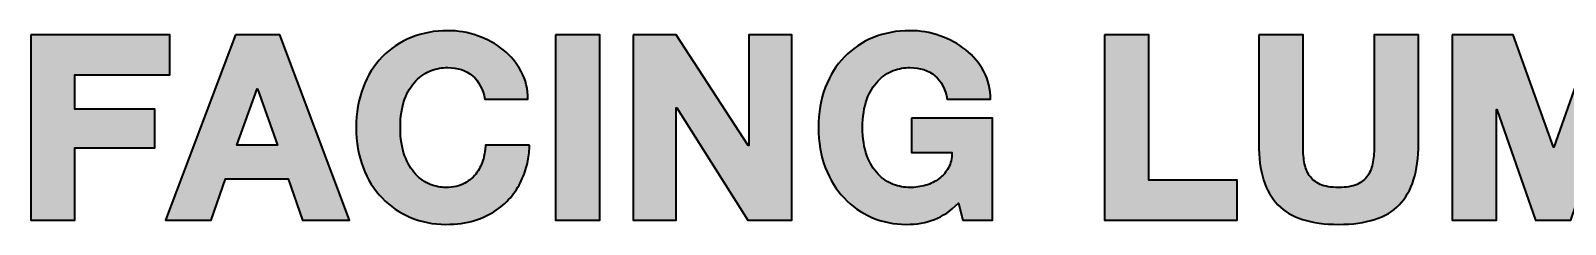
# Model space of a CAD drawing. Header units: millimetres. Extents: x 4.3 to 81, y -11.1 to -4.2.
# Drawn here: x 22.97 to 42.67, y -6.7 to -4.21 of the extents above; entities that cross this region are included whole.
import ezdxf

# ---------------------------------------------------------------- set-up
doc = ezdxf.new("R2010")
doc.units = ezdxf.units.MM
doc.header["$MEASUREMENT"] = 0
doc.layers.add('Layer 1', color=7, linetype='Continuous', lineweight=0)

# ---------------------------------------------------------------- blocks, each defined once
blk = doc.blocks.new('Block_0')
at = {"layer": 'Layer 1', "true_color": 0x231f20, "transparency": 33554687}
h = blk.add_hatch(color=250, dxfattribs=at)
h.dxf.hatch_style = 2
edge = h.paths.add_edge_path()
edge.add_spline(control_points=[(22.967, -4.266), (22.967, -4.266), (24.753, -4.266), (24.753, -4.266), (24.753, -4.266), (24.753, -4.78), (24.753, -4.78), (24.753, -4.78), (23.534, -4.78), (23.534, -4.78), (23.534, -4.78), (23.534, -5.224), (23.534, -5.224), (23.534, -5.224), (24.559, -5.224), (24.559, -5.224), (24.559, -5.224), (24.559, -5.718), (24.559, -5.718), (24.559, -5.718), (23.534, -5.718), (23.534, -5.718), (23.534, -5.718), (23.534, -6.649), (23.534, -6.649), (23.534, -6.649), (22.967, -6.649), (22.967, -6.649), (22.967, -6.649), (22.967, -4.266), (22.967, -4.266)], knot_values=[0, 0, 0, 0, 1, 1, 1, 2, 2, 2, 3, 3, 3, 4, 4, 4, 5, 5, 5, 6, 6, 6, 7, 7, 7, 8, 8, 8, 9, 9, 9, 10, 10, 10, 10], degree=3, periodic=0)
h = blk.add_hatch(color=250, dxfattribs=at)
h.dxf.hatch_style = 2
edge = h.paths.add_edge_path()
edge.add_spline(control_points=[(25.881, -4.96), (25.881, -4.96), (25.874, -4.96), (25.874, -4.96), (25.874, -4.96), (25.614, -5.685), (25.614, -5.685), (25.614, -5.685), (26.134, -5.685), (26.134, -5.685), (26.134, -5.685), (25.881, -4.96), (25.881, -4.96)], knot_values=[0, 0, 0, 0, 1, 1, 1, 2, 2, 2, 3, 3, 3, 4, 4, 4, 4], degree=3, periodic=0)
edge = h.paths.add_edge_path()
edge.add_spline(control_points=[(25.597, -4.266), (25.597, -4.266), (26.164, -4.266), (26.164, -4.266), (26.164, -4.266), (27.062, -6.649), (27.062, -6.649), (27.062, -6.649), (26.455, -6.649), (26.455, -6.649), (26.455, -6.649), (26.271, -6.119), (26.271, -6.119), (26.271, -6.119), (25.467, -6.119), (25.467, -6.119), (25.467, -6.119), (25.283, -6.649), (25.283, -6.649), (25.283, -6.649), (24.696, -6.649), (24.696, -6.649), (24.696, -6.649), (25.597, -4.266), (25.597, -4.266)], knot_values=[0, 0, 0, 0, 1, 1, 1, 2, 2, 2, 3, 3, 3, 4, 4, 4, 5, 5, 5, 6, 6, 6, 7, 7, 7, 8, 8, 8, 8], degree=3, periodic=0)
h = blk.add_hatch(color=250, dxfattribs=at)
h.dxf.hatch_style = 2
edge = h.paths.add_edge_path()
edge.add_spline(control_points=[(29.372, -5.685), (29.372, -5.747), (29.365, -5.815), (29.351, -5.89), (29.336, -5.964), (29.312, -6.04), (29.279, -6.115), (29.246, -6.191), (29.202, -6.264), (29.147, -6.334), (29.092, -6.404), (29.025, -6.466), (28.945, -6.521), (28.865, -6.575), (28.772, -6.619), (28.665, -6.653), (28.558, -6.686), (28.435, -6.703), (28.297, -6.703), (28.135, -6.703), (27.984, -6.673), (27.844, -6.614), (27.703, -6.555), (27.581, -6.472), (27.478, -6.364), (27.375, -6.256), (27.293, -6.125), (27.234, -5.972), (27.175, -5.818), (27.146, -5.647), (27.146, -5.458), (27.146, -5.268), (27.175, -5.097), (27.234, -4.944), (27.293, -4.79), (27.375, -4.659), (27.48, -4.551), (27.584, -4.443), (27.708, -4.36), (27.852, -4.301), (27.995, -4.242), (28.152, -4.213), (28.321, -4.213), (28.452, -4.213), (28.58, -4.234), (28.705, -4.278), (28.829, -4.321), (28.939, -4.382), (29.035, -4.46), (29.131, -4.537), (29.208, -4.63), (29.266, -4.738), (29.323, -4.846), (29.352, -4.965), (29.352, -5.094), (29.352, -5.094), (28.798, -5.094), (28.798, -5.094), (28.774, -4.963), (28.72, -4.862), (28.638, -4.792), (28.556, -4.722), (28.45, -4.687), (28.321, -4.687), (28.25, -4.687), (28.178, -4.7), (28.107, -4.727), (28.036, -4.753), (27.971, -4.797), (27.912, -4.858), (27.853, -4.92), (27.805, -4.999), (27.768, -5.097), (27.732, -5.195), (27.713, -5.315), (27.713, -5.458), (27.713, -5.6), (27.732, -5.72), (27.768, -5.818), (27.805, -5.916), (27.852, -5.996), (27.909, -6.057), (27.965, -6.118), (28.028, -6.162), (28.097, -6.189), (28.166, -6.215), (28.233, -6.229), (28.297, -6.229), (28.393, -6.229), (28.474, -6.21), (28.539, -6.174), (28.605, -6.137), (28.657, -6.091), (28.696, -6.037), (28.735, -5.982), (28.763, -5.923), (28.78, -5.86), (28.797, -5.796), (28.805, -5.738), (28.805, -5.685), (28.805, -5.685), (29.372, -5.685), (29.372, -5.685)], knot_values=[0, 0, 0, 0, 1, 1, 1, 2, 2, 2, 3, 3, 3, 4, 4, 4, 5, 5, 5, 6, 6, 6, 7, 7, 7, 8, 8, 8, 9, 9, 9, 10, 10, 10, 11, 11, 11, 12, 12, 12, 13, 13, 13, 14, 14, 14, 15, 15, 15, 16, 16, 16, 17, 17, 17, 18, 18, 18, 19, 19, 19, 20, 20, 20, 21, 21, 21, 22, 22, 22, 23, 23, 23, 24, 24, 24, 25, 25, 25, 26, 26, 26, 27, 27, 27, 28, 28, 28, 29, 29, 29, 30, 30, 30, 31, 31, 31, 32, 32, 32, 33, 33, 33, 34, 34, 34, 34], degree=3, periodic=0)
h = blk.add_hatch(color=250, dxfattribs=at)
h.dxf.hatch_style = 2
edge = h.paths.add_edge_path()
edge.add_spline(control_points=[(29.706, -4.266), (29.706, -4.266), (30.274, -4.266), (30.274, -4.266), (30.274, -4.266), (30.274, -6.649), (30.274, -6.649), (30.274, -6.649), (29.706, -6.649), (29.706, -6.649), (29.706, -6.649), (29.706, -4.266), (29.706, -4.266)], knot_values=[0, 0, 0, 0, 1, 1, 1, 2, 2, 2, 3, 3, 3, 4, 4, 4, 4], degree=3, periodic=0)
h = blk.add_hatch(color=250, dxfattribs=at)
h.dxf.hatch_style = 2
edge = h.paths.add_edge_path()
edge.add_spline(control_points=[(30.701, -4.266), (30.701, -4.266), (31.255, -4.266), (31.255, -4.266), (31.255, -4.266), (32.179, -5.691), (32.179, -5.691), (32.179, -5.691), (32.186, -5.691), (32.186, -5.691), (32.186, -5.691), (32.186, -4.266), (32.186, -4.266), (32.186, -4.266), (32.74, -4.266), (32.74, -4.266), (32.74, -4.266), (32.74, -6.649), (32.74, -6.649), (32.74, -6.649), (32.173, -6.649), (32.173, -6.649), (32.173, -6.649), (31.262, -5.207), (31.262, -5.207), (31.262, -5.207), (31.255, -5.207), (31.255, -5.207), (31.255, -5.207), (31.255, -6.649), (31.255, -6.649), (31.255, -6.649), (30.701, -6.649), (30.701, -6.649), (30.701, -6.649), (30.701, -4.266), (30.701, -4.266)], knot_values=[0, 0, 0, 0, 1, 1, 1, 2, 2, 2, 3, 3, 3, 4, 4, 4, 5, 5, 5, 6, 6, 6, 7, 7, 7, 8, 8, 8, 9, 9, 9, 10, 10, 10, 11, 11, 11, 12, 12, 12, 12], degree=3, periodic=0)
h = blk.add_hatch(color=250, dxfattribs=at)
h.dxf.hatch_style = 2
edge = h.paths.add_edge_path()
edge.add_spline(control_points=[(34.276, -5.337), (34.276, -5.337), (35.314, -5.337), (35.314, -5.337), (35.314, -5.337), (35.314, -6.649), (35.314, -6.649), (35.314, -6.649), (34.937, -6.649), (34.937, -6.649), (34.937, -6.649), (34.88, -6.429), (34.88, -6.429), (34.78, -6.529), (34.677, -6.6), (34.571, -6.641), (34.465, -6.682), (34.344, -6.703), (34.206, -6.703), (34.05, -6.703), (33.904, -6.673), (33.767, -6.614), (33.63, -6.555), (33.511, -6.472), (33.41, -6.364), (33.308, -6.256), (33.228, -6.125), (33.169, -5.972), (33.11, -5.818), (33.081, -5.647), (33.081, -5.458), (33.081, -5.268), (33.11, -5.097), (33.169, -4.944), (33.228, -4.79), (33.31, -4.659), (33.415, -4.551), (33.519, -4.443), (33.643, -4.36), (33.787, -4.301), (33.93, -4.242), (34.087, -4.213), (34.256, -4.213), (34.389, -4.213), (34.518, -4.234), (34.641, -4.278), (34.765, -4.321), (34.875, -4.382), (34.972, -4.46), (35.069, -4.537), (35.146, -4.63), (35.204, -4.738), (35.262, -4.846), (35.291, -4.965), (35.291, -5.094), (35.291, -5.094), (34.736, -5.094), (34.736, -5.094), (34.712, -4.963), (34.658, -4.862), (34.576, -4.792), (34.494, -4.722), (34.387, -4.687), (34.256, -4.687), (34.185, -4.687), (34.113, -4.7), (34.042, -4.727), (33.971, -4.753), (33.906, -4.797), (33.847, -4.858), (33.788, -4.92), (33.74, -4.999), (33.703, -5.097), (33.667, -5.195), (33.648, -5.315), (33.648, -5.458), (33.648, -5.6), (33.667, -5.72), (33.703, -5.818), (33.74, -5.916), (33.788, -5.996), (33.847, -6.057), (33.906, -6.118), (33.971, -6.162), (34.042, -6.189), (34.113, -6.215), (34.185, -6.229), (34.256, -6.229), (34.325, -6.229), (34.392, -6.219), (34.458, -6.2), (34.523, -6.182), (34.581, -6.153), (34.631, -6.115), (34.681, -6.077), (34.721, -6.031), (34.751, -5.975), (34.781, -5.919), (34.796, -5.855), (34.796, -5.781), (34.796, -5.781), (34.276, -5.781), (34.276, -5.781), (34.276, -5.781), (34.276, -5.337), (34.276, -5.337)], knot_values=[0, 0, 0, 0, 1, 1, 1, 2, 2, 2, 3, 3, 3, 4, 4, 4, 5, 5, 5, 6, 6, 6, 7, 7, 7, 8, 8, 8, 9, 9, 9, 10, 10, 10, 11, 11, 11, 12, 12, 12, 13, 13, 13, 14, 14, 14, 15, 15, 15, 16, 16, 16, 17, 17, 17, 18, 18, 18, 19, 19, 19, 20, 20, 20, 21, 21, 21, 22, 22, 22, 23, 23, 23, 24, 24, 24, 25, 25, 25, 26, 26, 26, 27, 27, 27, 28, 28, 28, 29, 29, 29, 30, 30, 30, 31, 31, 31, 32, 32, 32, 33, 33, 33, 34, 34, 34, 35, 35, 35, 35], degree=3, periodic=0)
h = blk.add_hatch(color=250, dxfattribs=at)
h.dxf.hatch_style = 2
edge = h.paths.add_edge_path()
edge.add_spline(control_points=[(36.756, -4.266), (36.756, -4.266), (37.323, -4.266), (37.323, -4.266), (37.323, -4.266), (37.323, -6.135), (37.323, -6.135), (37.323, -6.135), (38.458, -6.135), (38.458, -6.135), (38.458, -6.135), (38.458, -6.649), (38.458, -6.649), (38.458, -6.649), (36.756, -6.649), (36.756, -6.649), (36.756, -6.649), (36.756, -4.266), (36.756, -4.266)], knot_values=[0, 0, 0, 0, 1, 1, 1, 2, 2, 2, 3, 3, 3, 4, 4, 4, 5, 5, 5, 6, 6, 6, 6], degree=3, periodic=0)
h = blk.add_hatch(color=250, dxfattribs=at)
h.dxf.hatch_style = 2
edge = h.paths.add_edge_path()
edge.add_spline(control_points=[(38.735, -4.266), (38.735, -4.266), (39.303, -4.266), (39.303, -4.266), (39.303, -4.266), (39.303, -5.675), (39.303, -5.675), (39.303, -5.757), (39.308, -5.832), (39.319, -5.9), (39.33, -5.968), (39.352, -6.026), (39.384, -6.075), (39.417, -6.124), (39.463, -6.162), (39.523, -6.189), (39.583, -6.215), (39.662, -6.229), (39.76, -6.229), (39.858, -6.229), (39.937, -6.215), (39.997, -6.189), (40.057, -6.162), (40.103, -6.124), (40.136, -6.075), (40.168, -6.026), (40.189, -5.968), (40.201, -5.9), (40.212, -5.832), (40.217, -5.757), (40.217, -5.675), (40.217, -5.675), (40.217, -4.266), (40.217, -4.266), (40.217, -4.266), (40.785, -4.266), (40.785, -4.266), (40.785, -4.266), (40.785, -5.668), (40.785, -5.668), (40.785, -6.022), (40.703, -6.283), (40.539, -6.451), (40.376, -6.619), (40.116, -6.703), (39.76, -6.703), (39.404, -6.703), (39.144, -6.619), (38.981, -6.451), (38.817, -6.283), (38.735, -6.022), (38.735, -5.668), (38.735, -5.668), (38.735, -4.266), (38.735, -4.266)], knot_values=[0, 0, 0, 0, 1, 1, 1, 2, 2, 2, 3, 3, 3, 4, 4, 4, 5, 5, 5, 6, 6, 6, 7, 7, 7, 8, 8, 8, 9, 9, 9, 10, 10, 10, 11, 11, 11, 12, 12, 12, 13, 13, 13, 14, 14, 14, 15, 15, 15, 16, 16, 16, 17, 17, 17, 18, 18, 18, 18], degree=3, periodic=0)
h = blk.add_hatch(color=250, dxfattribs=at)
h.dxf.hatch_style = 2
edge = h.paths.add_edge_path()
edge.add_spline(control_points=[(41.219, -4.266), (41.219, -4.266), (42, -4.266), (42, -4.266), (42, -4.266), (42.517, -5.711), (42.517, -5.711), (42.517, -5.711), (42.524, -5.711), (42.524, -5.711), (42.524, -5.711), (43.031, -4.266), (43.031, -4.266), (43.031, -4.266), (43.799, -4.266), (43.799, -4.266), (43.799, -4.266), (43.799, -6.649), (43.799, -6.649), (43.799, -6.649), (43.232, -6.649), (43.232, -6.649), (43.232, -6.649), (43.232, -5.227), (43.232, -5.227), (43.232, -5.227), (43.225, -5.227), (43.225, -5.227), (43.225, -5.227), (42.741, -6.649), (42.741, -6.649), (42.741, -6.649), (42.287, -6.649), (42.287, -6.649), (42.287, -6.649), (41.793, -5.227), (41.793, -5.227), (41.793, -5.227), (41.786, -5.227), (41.786, -5.227), (41.786, -5.227), (41.786, -6.649), (41.786, -6.649), (41.786, -6.649), (41.219, -6.649), (41.219, -6.649), (41.219, -6.649), (41.219, -4.266), (41.219, -4.266)], knot_values=[0, 0, 0, 0, 1, 1, 1, 2, 2, 2, 3, 3, 3, 4, 4, 4, 5, 5, 5, 6, 6, 6, 7, 7, 7, 8, 8, 8, 9, 9, 9, 10, 10, 10, 11, 11, 11, 12, 12, 12, 13, 13, 13, 14, 14, 14, 15, 15, 15, 16, 16, 16, 16], degree=3, periodic=0)
at = {"layer": 'Layer 1', "color": 250, "lineweight": 35, "true_color": 0x231f20}
for points, knots in [([(22.967, -4.266), (22.967, -4.266), (24.753, -4.266), (24.753, -4.266), (24.753, -4.266), (24.753, -4.78), (24.753, -4.78), (24.753, -4.78), (23.534, -4.78), (23.534, -4.78), (23.534, -4.78), (23.534, -5.224), (23.534, -5.224), (23.534, -5.224), (24.559, -5.224), (24.559, -5.224), (24.559, -5.224), (24.559, -5.718), (24.559, -5.718), (24.559, -5.718), (23.534, -5.718), (23.534, -5.718), (23.534, -5.718), (23.534, -6.649), (23.534, -6.649), (23.534, -6.649), (22.967, -6.649), (22.967, -6.649), (22.967, -6.649), (22.967, -4.266), (22.967, -4.266)], [0, 0, 0, 0, 1, 1, 1, 2, 2, 2, 3, 3, 3, 4, 4, 4, 5, 5, 5, 6, 6, 6, 7, 7, 7, 8, 8, 8, 9, 9, 9, 10, 10, 10, 10]), ([(25.597, -4.266), (25.597, -4.266), (26.164, -4.266), (26.164, -4.266), (26.164, -4.266), (27.062, -6.649), (27.062, -6.649), (27.062, -6.649), (26.455, -6.649), (26.455, -6.649), (26.455, -6.649), (26.271, -6.119), (26.271, -6.119), (26.271, -6.119), (25.467, -6.119), (25.467, -6.119), (25.467, -6.119), (25.283, -6.649), (25.283, -6.649), (25.283, -6.649), (24.696, -6.649), (24.696, -6.649), (24.696, -6.649), (25.597, -4.266), (25.597, -4.266)], [0, 0, 0, 0, 1, 1, 1, 2, 2, 2, 3, 3, 3, 4, 4, 4, 5, 5, 5, 6, 6, 6, 7, 7, 7, 8, 8, 8, 8]), ([(29.372, -5.685), (29.372, -5.747), (29.365, -5.815), (29.351, -5.89), (29.336, -5.964), (29.312, -6.04), (29.279, -6.115), (29.246, -6.191), (29.202, -6.264), (29.147, -6.334), (29.092, -6.404), (29.025, -6.466), (28.945, -6.521), (28.865, -6.575), (28.772, -6.619), (28.665, -6.653), (28.558, -6.686), (28.435, -6.703), (28.297, -6.703), (28.135, -6.703), (27.984, -6.673), (27.844, -6.614), (27.703, -6.555), (27.581, -6.472), (27.478, -6.364), (27.375, -6.256), (27.293, -6.125), (27.234, -5.972), (27.175, -5.818), (27.146, -5.647), (27.146, -5.458), (27.146, -5.268), (27.175, -5.097), (27.234, -4.944), (27.293, -4.79), (27.375, -4.659), (27.48, -4.551), (27.584, -4.443), (27.708, -4.36), (27.852, -4.301), (27.995, -4.242), (28.152, -4.213), (28.321, -4.213), (28.452, -4.213), (28.58, -4.234), (28.705, -4.278), (28.829, -4.321), (28.939, -4.382), (29.035, -4.46), (29.131, -4.537), (29.208, -4.63), (29.266, -4.738), (29.323, -4.846), (29.352, -4.965), (29.352, -5.094), (29.352, -5.094), (28.798, -5.094), (28.798, -5.094), (28.774, -4.963), (28.72, -4.862), (28.638, -4.792), (28.556, -4.722), (28.45, -4.687), (28.321, -4.687), (28.25, -4.687), (28.178, -4.7), (28.107, -4.727), (28.036, -4.753), (27.971, -4.797), (27.912, -4.858), (27.853, -4.92), (27.805, -4.999), (27.768, -5.097), (27.732, -5.195), (27.713, -5.315), (27.713, -5.458), (27.713, -5.6), (27.732, -5.72), (27.768, -5.818), (27.805, -5.916), (27.852, -5.996), (27.909, -6.057), (27.965, -6.118), (28.028, -6.162), (28.097, -6.189), (28.166, -6.215), (28.233, -6.229), (28.297, -6.229), (28.393, -6.229), (28.474, -6.21), (28.539, -6.174), (28.605, -6.137), (28.657, -6.091), (28.696, -6.037), (28.735, -5.982), (28.763, -5.923), (28.78, -5.86), (28.797, -5.796), (28.805, -5.738), (28.805, -5.685), (28.805, -5.685), (29.372, -5.685), (29.372, -5.685)], [0, 0, 0, 0, 1, 1, 1, 2, 2, 2, 3, 3, 3, 4, 4, 4, 5, 5, 5, 6, 6, 6, 7, 7, 7, 8, 8, 8, 9, 9, 9, 10, 10, 10, 11, 11, 11, 12, 12, 12, 13, 13, 13, 14, 14, 14, 15, 15, 15, 16, 16, 16, 17, 17, 17, 18, 18, 18, 19, 19, 19, 20, 20, 20, 21, 21, 21, 22, 22, 22, 23, 23, 23, 24, 24, 24, 25, 25, 25, 26, 26, 26, 27, 27, 27, 28, 28, 28, 29, 29, 29, 30, 30, 30, 31, 31, 31, 32, 32, 32, 33, 33, 33, 34, 34, 34, 34]), ([(29.706, -4.266), (29.706, -4.266), (30.274, -4.266), (30.274, -4.266), (30.274, -4.266), (30.274, -6.649), (30.274, -6.649), (30.274, -6.649), (29.706, -6.649), (29.706, -6.649), (29.706, -6.649), (29.706, -4.266), (29.706, -4.266)], [0, 0, 0, 0, 1, 1, 1, 2, 2, 2, 3, 3, 3, 4, 4, 4, 4]), ([(30.701, -4.266), (30.701, -4.266), (31.255, -4.266), (31.255, -4.266), (31.255, -4.266), (32.179, -5.691), (32.179, -5.691), (32.179, -5.691), (32.186, -5.691), (32.186, -5.691), (32.186, -5.691), (32.186, -4.266), (32.186, -4.266), (32.186, -4.266), (32.74, -4.266), (32.74, -4.266), (32.74, -4.266), (32.74, -6.649), (32.74, -6.649), (32.74, -6.649), (32.173, -6.649), (32.173, -6.649), (32.173, -6.649), (31.262, -5.207), (31.262, -5.207), (31.262, -5.207), (31.255, -5.207), (31.255, -5.207), (31.255, -5.207), (31.255, -6.649), (31.255, -6.649), (31.255, -6.649), (30.701, -6.649), (30.701, -6.649), (30.701, -6.649), (30.701, -4.266), (30.701, -4.266)], [0, 0, 0, 0, 1, 1, 1, 2, 2, 2, 3, 3, 3, 4, 4, 4, 5, 5, 5, 6, 6, 6, 7, 7, 7, 8, 8, 8, 9, 9, 9, 10, 10, 10, 11, 11, 11, 12, 12, 12, 12]), ([(34.276, -5.337), (34.276, -5.337), (35.314, -5.337), (35.314, -5.337), (35.314, -5.337), (35.314, -6.649), (35.314, -6.649), (35.314, -6.649), (34.937, -6.649), (34.937, -6.649), (34.937, -6.649), (34.88, -6.429), (34.88, -6.429), (34.78, -6.529), (34.677, -6.6), (34.571, -6.641), (34.465, -6.682), (34.344, -6.703), (34.206, -6.703), (34.05, -6.703), (33.904, -6.673), (33.767, -6.614), (33.63, -6.555), (33.511, -6.472), (33.41, -6.364), (33.308, -6.256), (33.228, -6.125), (33.169, -5.972), (33.11, -5.818), (33.081, -5.647), (33.081, -5.458), (33.081, -5.268), (33.11, -5.097), (33.169, -4.944), (33.228, -4.79), (33.31, -4.659), (33.415, -4.551), (33.519, -4.443), (33.643, -4.36), (33.787, -4.301), (33.93, -4.242), (34.087, -4.213), (34.256, -4.213), (34.389, -4.213), (34.518, -4.234), (34.641, -4.278), (34.765, -4.321), (34.875, -4.382), (34.972, -4.46), (35.069, -4.537), (35.146, -4.63), (35.204, -4.738), (35.262, -4.846), (35.291, -4.965), (35.291, -5.094), (35.291, -5.094), (34.736, -5.094), (34.736, -5.094), (34.712, -4.963), (34.658, -4.862), (34.576, -4.792), (34.494, -4.722), (34.387, -4.687), (34.256, -4.687), (34.185, -4.687), (34.113, -4.7), (34.042, -4.727), (33.971, -4.753), (33.906, -4.797), (33.847, -4.858), (33.788, -4.92), (33.74, -4.999), (33.703, -5.097), (33.667, -5.195), (33.648, -5.315), (33.648, -5.458), (33.648, -5.6), (33.667, -5.72), (33.703, -5.818), (33.74, -5.916), (33.788, -5.996), (33.847, -6.057), (33.906, -6.118), (33.971, -6.162), (34.042, -6.189), (34.113, -6.215), (34.185, -6.229), (34.256, -6.229), (34.325, -6.229), (34.392, -6.219), (34.458, -6.2), (34.523, -6.182), (34.581, -6.153), (34.631, -6.115), (34.681, -6.077), (34.721, -6.031), (34.751, -5.975), (34.781, -5.919), (34.796, -5.855), (34.796, -5.781), (34.796, -5.781), (34.276, -5.781), (34.276, -5.781), (34.276, -5.781), (34.276, -5.337), (34.276, -5.337)], [0, 0, 0, 0, 1, 1, 1, 2, 2, 2, 3, 3, 3, 4, 4, 4, 5, 5, 5, 6, 6, 6, 7, 7, 7, 8, 8, 8, 9, 9, 9, 10, 10, 10, 11, 11, 11, 12, 12, 12, 13, 13, 13, 14, 14, 14, 15, 15, 15, 16, 16, 16, 17, 17, 17, 18, 18, 18, 19, 19, 19, 20, 20, 20, 21, 21, 21, 22, 22, 22, 23, 23, 23, 24, 24, 24, 25, 25, 25, 26, 26, 26, 27, 27, 27, 28, 28, 28, 29, 29, 29, 30, 30, 30, 31, 31, 31, 32, 32, 32, 33, 33, 33, 34, 34, 34, 35, 35, 35, 35]), ([(36.756, -4.266), (36.756, -4.266), (37.323, -4.266), (37.323, -4.266), (37.323, -4.266), (37.323, -6.135), (37.323, -6.135), (37.323, -6.135), (38.458, -6.135), (38.458, -6.135), (38.458, -6.135), (38.458, -6.649), (38.458, -6.649), (38.458, -6.649), (36.756, -6.649), (36.756, -6.649), (36.756, -6.649), (36.756, -4.266), (36.756, -4.266)], [0, 0, 0, 0, 1, 1, 1, 2, 2, 2, 3, 3, 3, 4, 4, 4, 5, 5, 5, 6, 6, 6, 6]), ([(38.735, -4.266), (38.735, -4.266), (39.303, -4.266), (39.303, -4.266), (39.303, -4.266), (39.303, -5.675), (39.303, -5.675), (39.303, -5.757), (39.308, -5.832), (39.319, -5.9), (39.33, -5.968), (39.352, -6.026), (39.384, -6.075), (39.417, -6.124), (39.463, -6.162), (39.523, -6.189), (39.583, -6.215), (39.662, -6.229), (39.76, -6.229), (39.858, -6.229), (39.937, -6.215), (39.997, -6.189), (40.057, -6.162), (40.103, -6.124), (40.136, -6.075), (40.168, -6.026), (40.189, -5.968), (40.201, -5.9), (40.212, -5.832), (40.217, -5.757), (40.217, -5.675), (40.217, -5.675), (40.217, -4.266), (40.217, -4.266), (40.217, -4.266), (40.785, -4.266), (40.785, -4.266), (40.785, -4.266), (40.785, -5.668), (40.785, -5.668), (40.785, -6.022), (40.703, -6.283), (40.539, -6.451), (40.376, -6.619), (40.116, -6.703), (39.76, -6.703), (39.404, -6.703), (39.144, -6.619), (38.981, -6.451), (38.817, -6.283), (38.735, -6.022), (38.735, -5.668), (38.735, -5.668), (38.735, -4.266), (38.735, -4.266)], [0, 0, 0, 0, 1, 1, 1, 2, 2, 2, 3, 3, 3, 4, 4, 4, 5, 5, 5, 6, 6, 6, 7, 7, 7, 8, 8, 8, 9, 9, 9, 10, 10, 10, 11, 11, 11, 12, 12, 12, 13, 13, 13, 14, 14, 14, 15, 15, 15, 16, 16, 16, 17, 17, 17, 18, 18, 18, 18]), ([(41.219, -4.266), (41.219, -4.266), (42, -4.266), (42, -4.266), (42, -4.266), (42.517, -5.711), (42.517, -5.711), (42.517, -5.711), (42.524, -5.711), (42.524, -5.711), (42.524, -5.711), (43.031, -4.266), (43.031, -4.266), (43.031, -4.266), (43.799, -4.266), (43.799, -4.266), (43.799, -4.266), (43.799, -6.649), (43.799, -6.649), (43.799, -6.649), (43.232, -6.649), (43.232, -6.649), (43.232, -6.649), (43.232, -5.227), (43.232, -5.227), (43.232, -5.227), (43.225, -5.227), (43.225, -5.227), (43.225, -5.227), (42.741, -6.649), (42.741, -6.649), (42.741, -6.649), (42.287, -6.649), (42.287, -6.649), (42.287, -6.649), (41.793, -5.227), (41.793, -5.227), (41.793, -5.227), (41.786, -5.227), (41.786, -5.227), (41.786, -5.227), (41.786, -6.649), (41.786, -6.649), (41.786, -6.649), (41.219, -6.649), (41.219, -6.649), (41.219, -6.649), (41.219, -4.266), (41.219, -4.266)], [0, 0, 0, 0, 1, 1, 1, 2, 2, 2, 3, 3, 3, 4, 4, 4, 5, 5, 5, 6, 6, 6, 7, 7, 7, 8, 8, 8, 9, 9, 9, 10, 10, 10, 11, 11, 11, 12, 12, 12, 13, 13, 13, 14, 14, 14, 15, 15, 15, 16, 16, 16, 16]), ([(25.881, -4.96), (25.881, -4.96), (25.874, -4.96), (25.874, -4.96), (25.874, -4.96), (25.614, -5.685), (25.614, -5.685), (25.614, -5.685), (26.134, -5.685), (26.134, -5.685), (26.134, -5.685), (25.881, -4.96), (25.881, -4.96)], [0, 0, 0, 0, 1, 1, 1, 2, 2, 2, 3, 3, 3, 4, 4, 4, 4])]:
    blk.add_open_spline(points, degree=3, knots=knots, dxfattribs=at)

msp = doc.modelspace()

# ---------------------------------------------------------------- block references
at = {"layer": 'Layer 1'}
msp.add_blockref('Block_0', (0, 0), dxfattribs=at)

doc.saveas('drawing.dxf')
